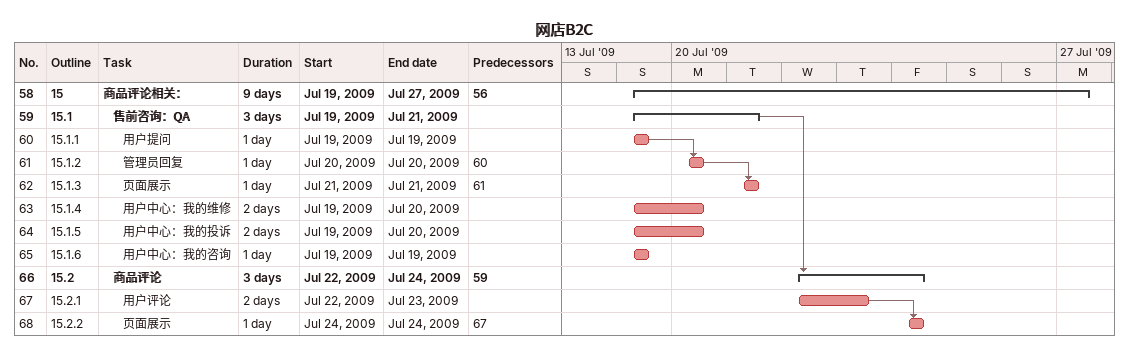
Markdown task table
网店B2C

| ID | WBS | Task | Duration | Start | Finish | Predecessors |
|---|---|---|---|---|---|---|
| 58 | 15 | **商品评论相关：** | 9d | 2009-07-19 | 2009-07-27 | 56 |
| 59 | 15.1 | **售前咨询：QA** | 3d | 2009-07-19 | 2009-07-21 |  |
| 60 | 15.1.1 | 用户提问 | 1d | 2009-07-19 | 2009-07-19 |  |
| 61 | 15.1.2 | 管理员回复 | 1d | 2009-07-20 | 2009-07-20 | 60 |
| 62 | 15.1.3 | 页面展示 | 1d | 2009-07-21 | 2009-07-21 | 61 |
| 63 | 15.1.4 | 用户中心：我的维修 | 2d | 2009-07-19 | 2009-07-20 |  |
| 64 | 15.1.5 | 用户中心：我的投诉 | 2d | 2009-07-19 | 2009-07-20 |  |
| 65 | 15.1.6 | 用户中心：我的咨询 | 1d | 2009-07-19 | 2009-07-19 |  |
| 66 | 15.2 | **商品评论** | 3d | 2009-07-22 | 2009-07-24 | 59 |
| 67 | 15.2.1 | 用户评论 | 2d | 2009-07-22 | 2009-07-23 |  |
| 68 | 15.2.2 | 页面展示 | 1d | 2009-07-24 | 2009-07-24 | 67 |
